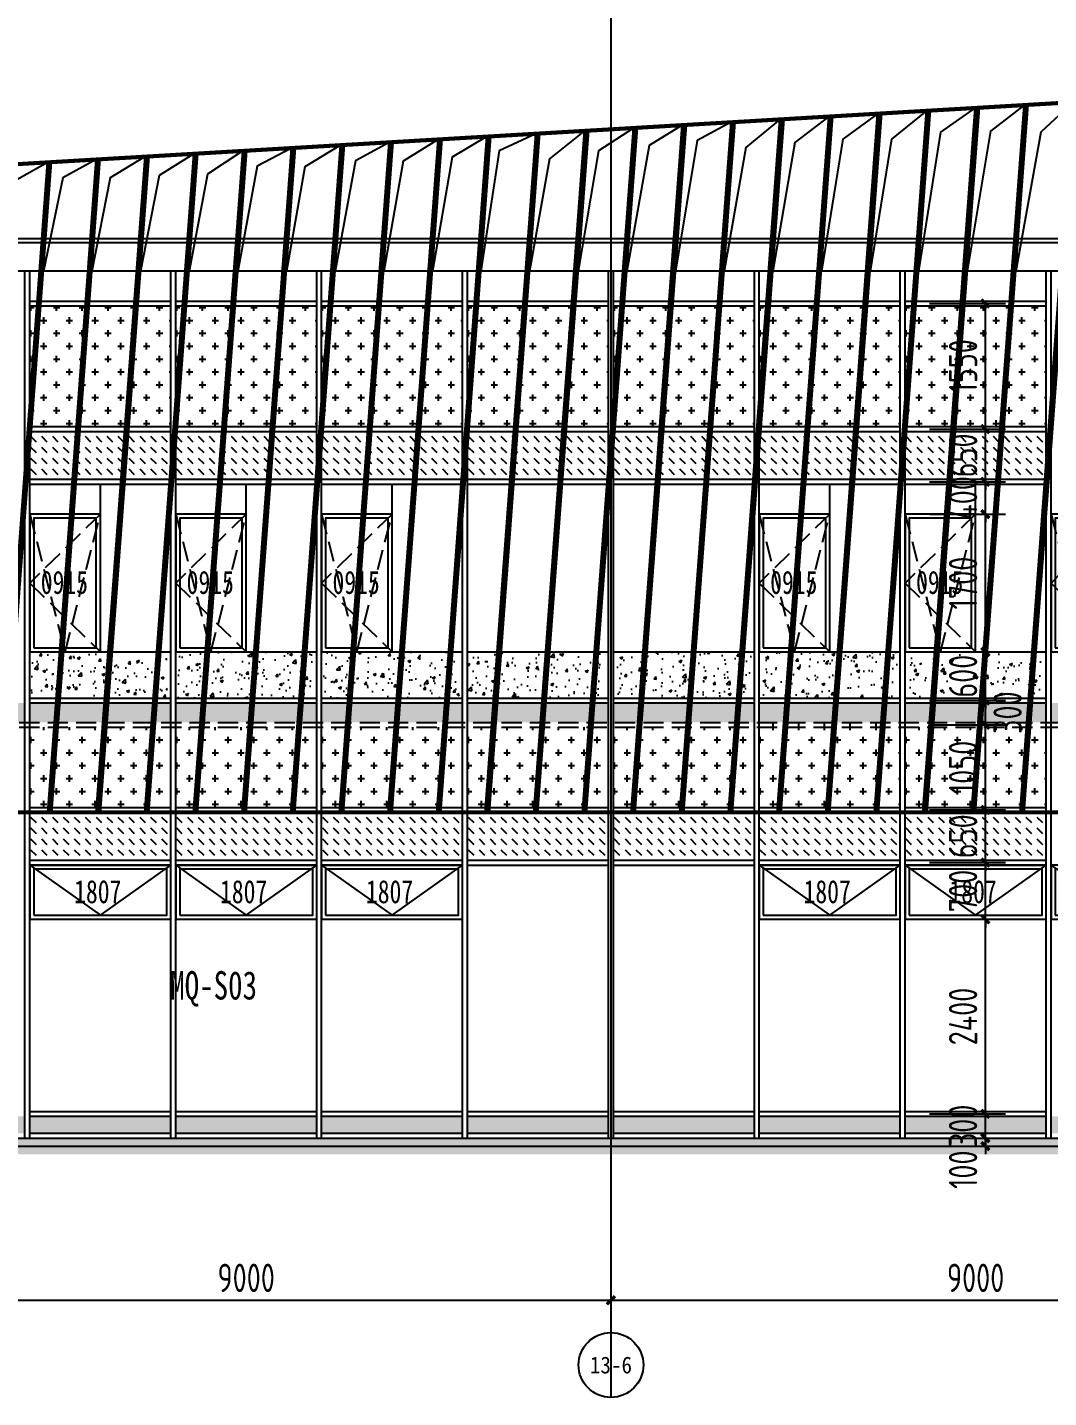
# Model space of a CAD drawing. Extents: x -280168 to 205214, y -148835 to -64913.
# Drawn here: x 33568 to 46168, y -114985 to -98075 of the extents above; entities that cross this region are included whole.
import ezdxf
from ezdxf.enums import TextEntityAlignment as Align
from ezdxf.xclip import XClip

# ---------------------------------------------------------------- set-up
doc = ezdxf.new("R2010")
doc.units = 0
doc.header["$LTSCALE"] = 1000
doc.header["$MEASUREMENT"] = 0
doc.header["$XCLIPFRAME"] = 0
doc.linetypes.add('DASH', pattern=[0.35, 0.25, -0.1])
for name, color, linetype in [('01-标注_尺寸', 124, 'Continuous'), ('01-标注_符号', 200, 'Continuous'), ('01-标注_轴线坐标', 132, 'Continuous'), ('02-TEXT_轴号', 7, 'Continuous'), ('05-填充_156', 156, 'Continuous'), ('05-填充_18', 18, 'Continuous'), ('05-填充_天正', 14, 'Continuous'), ('A-C_玻璃幕墙', 140, 'Continuous'), ('A-C_窗', 140, 'Continuous'), ('A-E_栏杆', 232, 'Continuous'), ('AXIS_TEXT', 7, 'Continuous'), ('D-铝板', 181, 'Continuous'), ('E-立面轮廓', 241, 'Continuous')]:
    doc.layers.add(name, color=color, linetype=linetype)
doc.layers.add('04-不打印_辅助线', color=165, linetype='Continuous', plot=False)
doc.styles.add('_TCH_AXIS', font='STXIHEI_0.TTF', dxfattribs={"width": 0.75})
doc.styles.add('_TCH_DIM_T3', font='ros1.shx', dxfattribs={"width": 0.85, "bigfont": 'jd.shx'})
doc.styles.add('COMPLEX', font='COMPLEX')
doc.styles.get("Standard").update_dxf_attribs({"font": 'STXIHEI_0.TTF', "width": 0.75})
doc.dimstyles.new('_TCH_ARCH&&100', dxfattribs={"dimtxt": 350, "dimasz": 100, "dimexe": 250, "dimexo": 300, "dimgap": 100, "dimtad": 1, "dimdec": 0, "dimzin": 0, "dimdsep": 46, "dimtxsty": '_TCH_DIM_T3', "dimblk": 'ARCHTICK', "dimcen": 0.09, "dimclrt": 7, "dimazin": 2, "dimtfac": 1, "dimtdec": 0, "dimtix": 1, "dimtmove": 2, "dimatfit": 3, "dimfxl": 0, "dimtolj": 1, "dimtzin": 0, "dimarcsym": 0})

# ---------------------------------------------------------------- blocks, each defined once
blk = doc.blocks.new('*U244')
at = {"layer": 'A-C_玻璃幕墙'}
for p, q in [((-30, -2025), (-30, 8675)), ((30, -2025), (30, 8675))]:
    blk.add_line(p, q, dxfattribs=at)
blk = doc.blocks.new('*U245')
at = {"layer": 'A-C_玻璃幕墙', "color": 0, "linetype": 'ByBlock', "lineweight": -2, "transparency": 16777216}
for p in [(-25200, 0), (-23400, 0), (-21600, 0), (-19800, 0), (-18000, 0), (-16200, 0), (-14400, 0), (-12600, 0)]:
    blk.add_blockref('*U244', p, dxfattribs=at)
blk = doc.blocks.new('*U250')
at = {"layer": 'A-C_玻璃幕墙'}
for p, q in [((-870, 30), (870, 30)), ((-870, -30), (870, -30))]:
    blk.add_line(p, q, dxfattribs=at)
blk = doc.blocks.new('*U251')
at = {"layer": 'A-C_玻璃幕墙', "color": 0, "linetype": 'ByBlock', "lineweight": -2, "transparency": 16777216}
for p in [(-23400, 0), (-21600, 0), (-19800, 0), (-18000, 0), (-16200, 0), (-14400, 0), (-12600, 0)]:
    blk.add_blockref('*U250', p, dxfattribs=at)
blk = doc.blocks.new('*U252')
at = {"layer": 'A-C_玻璃幕墙'}
for p, q in [((-870, 30), (870, 30)), ((-870, -30), (870, -30))]:
    blk.add_line(p, q, dxfattribs=at)
blk = doc.blocks.new('*U253')
at = {"layer": 'A-C_玻璃幕墙', "color": 0, "linetype": 'ByBlock', "lineweight": -2, "transparency": 16777216}
for p in [(-23400, 0), (-21600, 0), (-19800, 0), (-18000, 0), (-16200, 0), (-14400, 0), (-12600, 0)]:
    blk.add_blockref('*U252', p, dxfattribs=at)
blk = doc.blocks.new('*U254')
at = {"layer": 'A-C_玻璃幕墙'}
for p, q in [((-870, 30), (870, 30)), ((-870, -30), (870, -30))]:
    blk.add_line(p, q, dxfattribs=at)
blk = doc.blocks.new('*U255')
at = {"layer": 'A-C_玻璃幕墙', "color": 0, "linetype": 'ByBlock', "lineweight": -2, "transparency": 16777216}
for p in [(-23400, 0), (-21600, 0), (-19800, 0), (-18000, 0), (-16200, 0), (-14400, 0), (-12600, 0)]:
    blk.add_blockref('*U254', p, dxfattribs=at)
blk = doc.blocks.new('*U234')
at = {"layer": 'A-C_玻璃幕墙'}
for p, q in [((-870, 30), (870, 30)), ((-870, -30), (870, -30))]:
    blk.add_line(p, q, dxfattribs=at)
blk = doc.blocks.new('*U235')
at = {"layer": 'A-C_玻璃幕墙', "color": 0, "linetype": 'ByBlock', "lineweight": -2, "transparency": 16777216}
for p in [(-23400, 0), (-21600, 0), (-19800, 0), (-18000, 0), (-16200, 0), (-14400, 0), (-12600, 0)]:
    blk.add_blockref('*U234', p, dxfattribs=at)
blk = doc.blocks.new('*U236')
at = {"layer": 'A-C_玻璃幕墙'}
for p, q in [((-870, 30), (870, 30)), ((-870, -30), (870, -30))]:
    blk.add_line(p, q, dxfattribs=at)
blk = doc.blocks.new('*U237')
at = {"layer": 'A-C_玻璃幕墙', "color": 0, "linetype": 'ByBlock', "lineweight": -2, "transparency": 16777216}
for p in [(-23400, 0), (-21600, 0), (-19800, 0), (-18000, 0), (-16200, 0), (-14400, 0), (-12600, 0)]:
    blk.add_blockref('*U236', p, dxfattribs=at)
blk = doc.blocks.new('*U238')
at = {"layer": 'A-C_玻璃幕墙'}
for p, q in [((-870, 30), (870, 30)), ((-870, -30), (870, -30))]:
    blk.add_line(p, q, dxfattribs=at)
blk = doc.blocks.new('*U239')
at = {"layer": 'A-C_玻璃幕墙', "color": 0, "linetype": 'ByBlock', "lineweight": -2, "transparency": 16777216}
for p in [(-23400, 0), (-21600, 0), (-19800, 0), (-18000, 0), (-16200, 0), (-14400, 0), (-12600, 0)]:
    blk.add_blockref('*U238', p, dxfattribs=at)
blk = doc.blocks.new('*U240')
at = {"layer": 'A-C_玻璃幕墙'}
blk.add_line((-870, 0), (870, 0), dxfattribs=at)
blk = doc.blocks.new('*U241')
at = {"layer": 'A-C_玻璃幕墙', "color": 0, "linetype": 'ByBlock', "lineweight": -2, "transparency": 16777216}
for p in [(-23400, 0), (-21600, 0), (-19800, 0), (-18000, 0), (-16200, 0), (-14400, 0), (-12600, 0)]:
    blk.add_blockref('*U240', p, dxfattribs=at)
blk = doc.blocks.new('*U232')
at = {"layer": '05-填充_天正'}
h = blk.add_hatch(dxfattribs=at)
h.set_pattern_fill('AR-CONC', color=256, scale=200)
h.set_pattern_definition([(50, (-156128.72, 161537.9), (364.36934, -31.87817), [38.1, -419.1]), (355, (-156128.72, 161537.9), (-70.48565, 382.1133), [30.48, -335.28]), (100.451, (-156098.36, 161535.23), (293.885, 350.2334), [32.38, -356.18]), (46.1842, (-156128.7, 161639.5), (542.1581, -84.0847), [57.15, -628.65]), (96.6356, (-156083.54, 161632.5), (474.8085, 494.8511), [48.57, -534.27]), (351.184, (-156128.7, 161639.5), (474.8092, 494.8502), [45.72, -502.92]), (21, (-156077.92, 161614.1), (303.22976, -204.53104), [38.1, -419.1]), (326, (-156077.92, 161614.1), (123.60406, 368.37593), [30.48, -335.28]), (71.4514, (-156052.65, 161597.04), (426.833, 163.8457), [32.38, -356.18]), (37.5, (-156128.72, 161537.89), (6.17721, 169.11008), [0, -331.216, 0, -340.36, 0, -336.55]), (7.5, (-156128.72, 161537.89), (133.63933, 200.36115), [0, -194.056, 0, -323.596, 0, -128.27]), (327.5, (-156242, 161537.89), (271.18119, -11.45749), [0, -127, 0, -396.24, 0, -525.78]), (317.5, (-156292.8, 161537.89), (296.25836, 50.85298), [0, -165.1, 0, -263.144, 0, -373.38])])
h.paths.add_polyline_path([(-420, 285), (1278, 285), (1278, -285), (-420, -285)])
blk = doc.blocks.new('*U233')
at = {"color": 0, "linetype": 'ByBlock', "lineweight": -2, "transparency": 16777216}
for p in [(-23400, 0), (-21600, 0), (-19800, 0), (-18000, 0), (-16200, 0), (-14400, 0), (-12600, 0)]:
    blk.add_blockref('*U232', p, dxfattribs=at)
blk = doc.blocks.new('A$C145657A9')
for points in [[(15, -2075), (885, -2075), (885, -375), (15, -375)], [(65, -2025), (835, -2025), (835, -425), (65, -425)]]:
    blk.add_lwpolyline(points, close=True)
at = {"linetype": 'DASH'}
for points in [[(15, -375), (450, -2075), (885, -375)], [(885, -375), (15, -1225), (885, -2075)]]:
    blk.add_lwpolyline(points, dxfattribs=at)
at = {"layer": '04-不打印_辅助线', "width": 0.75}
blk.add_text('0915', height=285.4, dxfattribs=at).set_placement((150, -1359))
blk = doc.blocks.new('*U258')
at = {"layer": 'A-C_窗'}
blk.add_line((435, -1035), (435, 1035), dxfattribs=at)
blk.add_blockref('A$C145657A9', (-450, 1040), dxfattribs=at)
blk = doc.blocks.new('*U259')
at = {"color": 0, "linetype": 'ByBlock', "lineweight": -2, "transparency": 16777216}
for p in [(0, 0), (1800, 0), (3600, 0)]:
    blk.add_blockref('*U258', p, dxfattribs=at)
blk = doc.blocks.new('*U260')
at = {"layer": 'A-C_窗'}
blk.add_line((435, -1035), (435, 1035), dxfattribs=at)
blk.add_blockref('A$C145657A9', (-450, 1040), dxfattribs=at)
blk = doc.blocks.new('*U261')
at = {"color": 0, "linetype": 'ByBlock', "lineweight": -2, "transparency": 16777216}
for p in [(0, 0), (1800, 0), (3600, 0)]:
    blk.add_blockref('*U260', p, dxfattribs=at)
blk = doc.blocks.new('A$C649D47EF')
for points in [[(-1735, 0), (5, 0), (5, 670), (-1735, 670)], [(-1685, 50), (-45, 50), (-45, 620), (-1685, 620)]]:
    blk.add_lwpolyline(points, close=True)
for points in [[(-1735, 670), (-865, 50)], [(-865, 50), (5, 670)]]:
    blk.add_lwpolyline(points)
at = {"layer": '04-不打印_辅助线', "width": 0.75}
blk.add_text('1807', height=285.4, dxfattribs=at).set_placement((-1188, 199))
blk = doc.blocks.new('*U262')
at = {"layer": 'A-C_窗'}
blk.add_blockref('A$C649D47EF', (865, -335), dxfattribs=at)
blk = doc.blocks.new('*U263')
at = {"color": 0, "linetype": 'ByBlock', "lineweight": -2, "transparency": 16777216}
for p in [(0, 0), (1800, 0), (3600, 0)]:
    blk.add_blockref('*U262', p, dxfattribs=at)
blk = doc.blocks.new('*U266')
at = {"layer": 'A-C_窗'}
blk.add_blockref('A$C649D47EF', (865, -335), dxfattribs=at)
blk = doc.blocks.new('*U267')
at = {"color": 0, "linetype": 'ByBlock', "lineweight": -2, "transparency": 16777216}
for p in [(0, 0), (1800, 0), (3600, 0)]:
    blk.add_blockref('*U266', p, dxfattribs=at)
blk = doc.blocks.new('*U311')
at = {"layer": 'A-C_玻璃幕墙'}
for p, q in [((-870, 30), (870, 30)), ((-870, -30), (870, -30))]:
    blk.add_line(p, q, dxfattribs=at)
blk = doc.blocks.new('*U312')
at = {"layer": 'A-C_玻璃幕墙', "color": 0, "linetype": 'ByBlock', "lineweight": -2, "transparency": 16777216}
for p in [(-18000, 0), (-16200, 0), (-14400, 0), (-12600, 0), (-10800, 0), (-9000, 0), (-7200, 0)]:
    blk.add_blockref('*U311', p, dxfattribs=at)
blk = doc.blocks.new('*U313')
at = {"layer": 'A-C_玻璃幕墙'}
for p, q in [((-870, 30), (870, 30)), ((-870, -30), (870, -30))]:
    blk.add_line(p, q, dxfattribs=at)
blk = doc.blocks.new('*U314')
at = {"layer": 'A-C_玻璃幕墙', "color": 0, "linetype": 'ByBlock', "lineweight": -2, "transparency": 16777216}
for p in [(-18000, 0), (-16200, 0), (-14400, 0), (-12600, 0), (-10800, 0), (-9000, 0), (-7200, 0)]:
    blk.add_blockref('*U313', p, dxfattribs=at)
blk = doc.blocks.new('*U309')
at = {"layer": '05-填充_18', "const_width": 210}
blk.add_lwpolyline([(-870, 0), (870, 0)], dxfattribs=at)
blk = doc.blocks.new('*U310')
at = {"color": 0, "linetype": 'ByBlock', "lineweight": -2, "transparency": 16777216}
for p in [(-19800, 0), (-18000, 0), (-16200, 0), (-14400, 0), (-12600, 0), (-10800, 0), (-9000, 0), (-7200, 0), (-5400, 0)]:
    blk.add_blockref('*U309', p, dxfattribs=at)
blk = doc.blocks.new('*U315')
at = {"layer": '05-填充_18', "const_width": 50}
blk.add_lwpolyline([(-356, -4792), (356, 4790)], dxfattribs=at)
at = {"layer": 'D-铝板'}
for p, q in [((-381, -4792), (331, 4792)), ((-331, -4792), (381, 4788))]:
    blk.add_line(p, q, dxfattribs=at)
blk = doc.blocks.new('*U316')
at = {"color": 0, "linetype": 'ByBlock', "lineweight": -2, "transparency": 16777216}
for p in [(-26400, 0), (-25800, 0), (-25200, 0), (-24600, 0), (-24000, 0), (-23400, 0), (-22800, 0), (-22200, 0), (-21600, 0), (-21000, 0), (-20400, 0), (-19800, 0), (-19200, 0), (-18600, 0), (-18000, 0), (-17400, 0), (-16800, 0), (-16200, 0), (-15600, 0), (-15000, 0), (-14400, 0), (-13800, 0)]:
    blk.add_blockref('*U315', p, dxfattribs=at)
blk = doc.blocks.new('_AXISO')
blk.add_circle((0, 0), 0.5)
at = {"layer": 'AXIS_TEXT', "style": 'COMPLEX', "width": 1.041667}
blk.add_attdef('A', text='', height=0.56, dxfattribs=at).set_placement((-0.25, -0.28), (0.25, -0.28), align=Align.FIT)
blk = doc.blocks.new('_ArchTick')
at = {"color": 0, "linetype": 'ByBlock', "const_width": 0.4}
blk.add_lwpolyline([(-0.5, -0.5), (0.5, 0.5)], dxfattribs=at)
blk = doc.blocks.new('*D823')
at = {"layer": '01-标注_轴线坐标', "color": 0, "lineweight": -2, "transparency": 16777216}
for p, q in [((31768, -112382), (31768, -114032)), ((40768, -112382), (40768, -114032)), ((31768, -113782), (40768, -113782))]:
    blk.add_line(p, q, dxfattribs=at)
at = {"layer": 'Defpoints', "color": 0, "transparency": 16777216}
for p in [(31768, -112082), (40768, -112082), (40768, -113782)]:
    blk.add_point(p, dxfattribs=at)
at = {"layer": '01-标注_轴线坐标', "color": 0, "lineweight": -2, "transparency": 16777216, "xscale": 100, "yscale": 100, "zscale": 100, "rotation": 180}
blk.add_blockref('_ArchTick', (31768, -113782), dxfattribs=at)
at = {"layer": '01-标注_轴线坐标', "color": 0, "lineweight": -2, "transparency": 16777216, "xscale": 100, "yscale": 100, "zscale": 100}
blk.add_blockref('_ArchTick', (40768, -113782), dxfattribs=at)
at = {"layer": '01-标注_轴线坐标', "color": 7, "transparency": 16777216, "insert": (36268, -113507), "char_height": 350, "attachment_point": 5, "style": '_TCH_DIM_T3'}
blk.add_mtext('\\A1;9000', dxfattribs=at)
blk = doc.blocks.new('*D824')
at = {"layer": '01-标注_轴线坐标', "color": 0, "lineweight": -2, "transparency": 16777216}
for p, q in [((40768, -112382), (40768, -114032)), ((49768, -112382), (49768, -114032)), ((40768, -113782), (49768, -113782))]:
    blk.add_line(p, q, dxfattribs=at)
at = {"layer": 'Defpoints', "color": 0, "transparency": 16777216}
for p in [(40768, -112082), (49768, -112082), (49768, -113782)]:
    blk.add_point(p, dxfattribs=at)
at = {"layer": '01-标注_轴线坐标', "color": 0, "lineweight": -2, "transparency": 16777216, "xscale": 100, "yscale": 100, "zscale": 100, "rotation": 180}
blk.add_blockref('_ArchTick', (40768, -113782), dxfattribs=at)
at = {"layer": '01-标注_轴线坐标', "color": 0, "lineweight": -2, "transparency": 16777216, "xscale": 100, "yscale": 100, "zscale": 100}
blk.add_blockref('_ArchTick', (49768, -113782), dxfattribs=at)
at = {"layer": '01-标注_轴线坐标', "color": 7, "transparency": 16777216, "insert": (45268, -113507), "char_height": 350, "attachment_point": 5, "style": '_TCH_DIM_T3'}
blk.add_mtext('\\A1;9000', dxfattribs=at)
blk = doc.blocks.new('*D1388')
at = {"layer": '01-标注_尺寸', "color": 0, "lineweight": -2, "transparency": 16777216}
for p, q in [((45388, -111782), (45388, -111682)), ((44697, -111782), (45638, -111782)), ((44697, -111882), (45638, -111882)), ((45388, -111882), (45388, -111782)), ((45388, -111882), (45388, -111982))]:
    blk.add_line(p, q, dxfattribs=at)
at = {"layer": 'Defpoints', "color": 0, "transparency": 16777216}
for p in [(44397, -111782), (44397, -111882), (45388, -111782)]:
    blk.add_point(p, dxfattribs=at)
at = {"layer": '01-标注_尺寸', "color": 0, "lineweight": -2, "transparency": 16777216, "xscale": 100, "yscale": 100, "zscale": 100}
for p, rotation in [((45388, -111782), 270), ((45388, -111882), 90)]:
    blk.add_blockref('_ArchTick', p, dxfattribs=dict(at, rotation=rotation))
at = {"layer": '01-标注_尺寸', "color": 7, "transparency": 16777216, "insert": (45113, -112172), "char_height": 350, "attachment_point": 5, "rotation": 90, "style": '_TCH_DIM_T3'}
blk.add_mtext('\\A1;100', dxfattribs=at)
blk = doc.blocks.new('*D1389')
at = {"layer": '01-标注_尺寸', "color": 0, "lineweight": -2, "transparency": 16777216}
for p, q in [((45388, -111482), (45388, -111382)), ((44697, -111482), (45638, -111482)), ((45388, -111782), (45388, -111482)), ((44697, -111782), (45638, -111782)), ((45388, -111782), (45388, -111882))]:
    blk.add_line(p, q, dxfattribs=at)
at = {"layer": 'Defpoints', "color": 0, "transparency": 16777216}
for p in [(44397, -111482), (45388, -111482), (44397, -111782)]:
    blk.add_point(p, dxfattribs=at)
at = {"layer": '01-标注_尺寸', "color": 0, "lineweight": -2, "transparency": 16777216, "xscale": 100, "yscale": 100, "zscale": 100}
for p, rotation in [((45388, -111482), 270), ((45388, -111782), 90)]:
    blk.add_blockref('_ArchTick', p, dxfattribs=dict(at, rotation=rotation))
at = {"layer": '01-标注_尺寸', "color": 7, "transparency": 16777216, "insert": (45113, -111632), "char_height": 350, "attachment_point": 5, "rotation": 90, "style": '_TCH_DIM_T3'}
blk.add_mtext('\\A1;300', dxfattribs=at)
blk = doc.blocks.new('*D1390')
at = {"layer": '01-标注_尺寸', "color": 0, "lineweight": -2, "transparency": 16777216}
for p, q in [((44697, -109082), (45638, -109082)), ((45388, -111482), (45388, -109082)), ((44697, -111482), (45638, -111482))]:
    blk.add_line(p, q, dxfattribs=at)
at = {"layer": 'Defpoints', "color": 0, "transparency": 16777216}
for p in [(44397, -109082), (45388, -109082), (44397, -111482)]:
    blk.add_point(p, dxfattribs=at)
at = {"layer": '01-标注_尺寸', "color": 0, "lineweight": -2, "transparency": 16777216, "xscale": 100, "yscale": 100, "zscale": 100}
for p, rotation in [((45388, -109082), 90), ((45388, -111482), 270)]:
    blk.add_blockref('_ArchTick', p, dxfattribs=dict(at, rotation=rotation))
at = {"layer": '01-标注_尺寸', "color": 7, "transparency": 16777216, "insert": (45113, -110282), "char_height": 350, "attachment_point": 5, "rotation": 90, "style": '_TCH_DIM_T3'}
blk.add_mtext('\\A1;2400', dxfattribs=at)
blk = doc.blocks.new('*D1391')
at = {"layer": '01-标注_尺寸', "color": 0, "lineweight": -2, "transparency": 16777216}
for p, q in [((44697, -108382), (45638, -108382)), ((45388, -108382), (45388, -108282)), ((45388, -109082), (45388, -108382)), ((44697, -109082), (45638, -109082)), ((45388, -109082), (45388, -109182))]:
    blk.add_line(p, q, dxfattribs=at)
at = {"layer": 'Defpoints', "color": 0, "transparency": 16777216}
for p in [(44397, -108382), (45388, -108382), (44397, -109082)]:
    blk.add_point(p, dxfattribs=at)
at = {"layer": '01-标注_尺寸', "color": 0, "lineweight": -2, "transparency": 16777216, "xscale": 100, "yscale": 100, "zscale": 100}
for p, rotation in [((45388, -108382), 270), ((45388, -109082), 90)]:
    blk.add_blockref('_ArchTick', p, dxfattribs=dict(at, rotation=rotation))
at = {"layer": '01-标注_尺寸', "color": 7, "transparency": 16777216, "insert": (45113, -108732), "char_height": 350, "attachment_point": 5, "rotation": 90, "style": '_TCH_DIM_T3'}
blk.add_mtext('\\A1;700', dxfattribs=at)
blk = doc.blocks.new('*D1392')
at = {"layer": '01-标注_尺寸', "color": 0, "lineweight": -2, "transparency": 16777216}
for p, q in [((45388, -107732), (45388, -107632)), ((44697, -107732), (45638, -107732)), ((45388, -108382), (45388, -107732)), ((44697, -108382), (45638, -108382)), ((45388, -108382), (45388, -108482))]:
    blk.add_line(p, q, dxfattribs=at)
at = {"layer": 'Defpoints', "color": 0, "transparency": 16777216}
for p in [(44397, -107732), (45388, -107732), (44397, -108382)]:
    blk.add_point(p, dxfattribs=at)
at = {"layer": '01-标注_尺寸', "color": 0, "lineweight": -2, "transparency": 16777216, "xscale": 100, "yscale": 100, "zscale": 100}
for p, rotation in [((45388, -107732), 270), ((45388, -108382), 90)]:
    blk.add_blockref('_ArchTick', p, dxfattribs=dict(at, rotation=rotation))
at = {"layer": '01-标注_尺寸', "color": 7, "transparency": 16777216, "insert": (45113, -108057), "char_height": 350, "attachment_point": 5, "rotation": 90, "style": '_TCH_DIM_T3'}
blk.add_mtext('\\A1;650', dxfattribs=at)
blk = doc.blocks.new('*D1393')
at = {"layer": '01-标注_尺寸', "color": 0, "lineweight": -2, "transparency": 16777216}
for p, q in [((44697, -106682), (45638, -106682)), ((45388, -107732), (45388, -106682)), ((44697, -107732), (45638, -107732))]:
    blk.add_line(p, q, dxfattribs=at)
at = {"layer": 'Defpoints', "color": 0, "transparency": 16777216}
for p in [(44397, -106682), (45388, -106682), (44397, -107732)]:
    blk.add_point(p, dxfattribs=at)
at = {"layer": '01-标注_尺寸', "color": 0, "lineweight": -2, "transparency": 16777216, "xscale": 100, "yscale": 100, "zscale": 100}
for p, rotation in [((45388, -106682), 90), ((45388, -107732), 270)]:
    blk.add_blockref('_ArchTick', p, dxfattribs=dict(at, rotation=rotation))
at = {"layer": '01-标注_尺寸', "color": 7, "transparency": 16777216, "insert": (45113, -107207), "char_height": 350, "attachment_point": 5, "rotation": 90, "style": '_TCH_DIM_T3'}
blk.add_mtext('\\A1;1050', dxfattribs=at)
blk = doc.blocks.new('*D1394')
at = {"layer": '01-标注_尺寸', "color": 0, "lineweight": -2, "transparency": 16777216}
for p, q in [((44697, -106382), (45638, -106382)), ((45388, -106682), (45388, -106382)), ((44697, -106682), (45638, -106682))]:
    blk.add_line(p, q, dxfattribs=at)
at = {"layer": 'Defpoints', "color": 0, "transparency": 16777216}
for p in [(44397, -106382), (45388, -106382), (44397, -106682)]:
    blk.add_point(p, dxfattribs=at)
at = {"layer": '01-标注_尺寸', "color": 0, "lineweight": -2, "transparency": 16777216, "xscale": 100, "yscale": 100, "zscale": 100}
for p, rotation in [((45388, -106382), 90), ((45388, -106682), 270)]:
    blk.add_blockref('_ArchTick', p, dxfattribs=dict(at, rotation=rotation))
at = {"layer": '01-标注_尺寸', "color": 7, "transparency": 16777216, "insert": (45663, -106532), "char_height": 350, "attachment_point": 5, "rotation": 90, "style": '_TCH_DIM_T3'}
blk.add_mtext('\\A1;300', dxfattribs=at)
blk = doc.blocks.new('*D1395')
at = {"layer": '01-标注_尺寸', "color": 0, "lineweight": -2, "transparency": 16777216}
for p, q in [((45388, -105782), (45388, -105682)), ((44697, -105782), (45638, -105782)), ((45388, -106382), (45388, -105782)), ((44697, -106382), (45638, -106382)), ((45388, -106382), (45388, -106482))]:
    blk.add_line(p, q, dxfattribs=at)
at = {"layer": 'Defpoints', "color": 0, "transparency": 16777216}
for p in [(44397, -105782), (45388, -105782), (44397, -106382)]:
    blk.add_point(p, dxfattribs=at)
at = {"layer": '01-标注_尺寸', "color": 0, "lineweight": -2, "transparency": 16777216, "xscale": 100, "yscale": 100, "zscale": 100}
for p, rotation in [((45388, -105782), 270), ((45388, -106382), 90)]:
    blk.add_blockref('_ArchTick', p, dxfattribs=dict(at, rotation=rotation))
at = {"layer": '01-标注_尺寸', "color": 7, "transparency": 16777216, "insert": (45113, -106082), "char_height": 350, "attachment_point": 5, "rotation": 90, "style": '_TCH_DIM_T3'}
blk.add_mtext('\\A1;600', dxfattribs=at)
blk = doc.blocks.new('*D1396')
at = {"layer": '01-标注_尺寸', "color": 0, "lineweight": -2, "transparency": 16777216}
for p, q in [((44697, -104082), (45638, -104082)), ((45388, -105782), (45388, -104082)), ((44697, -105782), (45638, -105782))]:
    blk.add_line(p, q, dxfattribs=at)
at = {"layer": 'Defpoints', "color": 0, "transparency": 16777216}
for p in [(44397, -104082), (45388, -104082), (44397, -105782)]:
    blk.add_point(p, dxfattribs=at)
at = {"layer": '01-标注_尺寸', "color": 0, "lineweight": -2, "transparency": 16777216, "xscale": 100, "yscale": 100, "zscale": 100}
for p, rotation in [((45388, -104082), 90), ((45388, -105782), 270)]:
    blk.add_blockref('_ArchTick', p, dxfattribs=dict(at, rotation=rotation))
at = {"layer": '01-标注_尺寸', "color": 7, "transparency": 16777216, "insert": (45113, -104932), "char_height": 350, "attachment_point": 5, "rotation": 90, "style": '_TCH_DIM_T3'}
blk.add_mtext('\\A1;1700', dxfattribs=at)
blk = doc.blocks.new('*D1397')
at = {"layer": '01-标注_尺寸', "color": 0, "lineweight": -2, "transparency": 16777216}
for p, q in [((45388, -103682), (45388, -103582)), ((44697, -103682), (45638, -103682)), ((45388, -104082), (45388, -103682)), ((44697, -104082), (45638, -104082)), ((45388, -104082), (45388, -104182))]:
    blk.add_line(p, q, dxfattribs=at)
at = {"layer": 'Defpoints', "color": 0, "transparency": 16777216}
for p in [(44397, -103682), (45388, -103682), (44397, -104082)]:
    blk.add_point(p, dxfattribs=at)
at = {"layer": '01-标注_尺寸', "color": 0, "lineweight": -2, "transparency": 16777216, "xscale": 100, "yscale": 100, "zscale": 100}
for p, rotation in [((45388, -103682), 270), ((45388, -104082), 90)]:
    blk.add_blockref('_ArchTick', p, dxfattribs=dict(at, rotation=rotation))
at = {"layer": '01-标注_尺寸', "color": 7, "transparency": 16777216, "insert": (45113, -103882), "char_height": 350, "attachment_point": 5, "rotation": 90, "style": '_TCH_DIM_T3'}
blk.add_mtext('\\A1;400', dxfattribs=at)
blk = doc.blocks.new('*D1398')
at = {"layer": '01-标注_尺寸', "color": 0, "lineweight": -2, "transparency": 16777216}
for p, q in [((45388, -103032), (45388, -102932)), ((44697, -103032), (45638, -103032)), ((45388, -103682), (45388, -103032)), ((44697, -103682), (45638, -103682)), ((45388, -103682), (45388, -103782))]:
    blk.add_line(p, q, dxfattribs=at)
at = {"layer": 'Defpoints', "color": 0, "transparency": 16777216}
for p in [(44397, -103032), (45388, -103032), (44397, -103682)]:
    blk.add_point(p, dxfattribs=at)
at = {"layer": '01-标注_尺寸', "color": 0, "lineweight": -2, "transparency": 16777216, "xscale": 100, "yscale": 100, "zscale": 100}
for p, rotation in [((45388, -103032), 270), ((45388, -103682), 90)]:
    blk.add_blockref('_ArchTick', p, dxfattribs=dict(at, rotation=rotation))
at = {"layer": '01-标注_尺寸', "color": 7, "transparency": 16777216, "insert": (45113, -103357), "char_height": 350, "attachment_point": 5, "rotation": 90, "style": '_TCH_DIM_T3'}
blk.add_mtext('\\A1;650', dxfattribs=at)
blk = doc.blocks.new('*D1399')
at = {"layer": '01-标注_尺寸', "color": 0, "lineweight": -2, "transparency": 16777216}
for p, q in [((44697, -101482), (45638, -101482)), ((45388, -103032), (45388, -101482)), ((44697, -103032), (45638, -103032))]:
    blk.add_line(p, q, dxfattribs=at)
at = {"layer": 'Defpoints', "color": 0, "transparency": 16777216}
for p in [(44397, -101482), (45388, -101482), (44397, -103032)]:
    blk.add_point(p, dxfattribs=at)
at = {"layer": '01-标注_尺寸', "color": 0, "lineweight": -2, "transparency": 16777216, "xscale": 100, "yscale": 100, "zscale": 100}
for p, rotation in [((45388, -101482), 90), ((45388, -103032), 270)]:
    blk.add_blockref('_ArchTick', p, dxfattribs=dict(at, rotation=rotation))
at = {"layer": '01-标注_尺寸', "color": 7, "transparency": 16777216, "insert": (45113, -102257), "char_height": 350, "attachment_point": 5, "rotation": 90, "style": '_TCH_DIM_T3'}
blk.add_mtext('\\A1;1550', dxfattribs=at)

msp = doc.modelspace()

# ---------------------------------------------------------------- hatches: boundary and pattern name
at = {"layer": '05-填充_156'}
h = msp.add_hatch(dxfattribs=at)
h.set_pattern_fill('CROSS', color=136, scale=100)
h.set_pattern_definition([(0, (-121210.28, 55470.77), (158.75, 158.75), [79.375, -238.125]), (90, (-121170.59, 55431.08), (-158.75, 158.75), [79.375, -238.125])])
h.paths.add_polyline_path([(33598.4, -101512.1), (35338.4, -101512.1), (35338.4, -103002.1), (33598.4, -103002.1)])
h = msp.add_hatch(dxfattribs=at)
h.set_pattern_fill('CROSS', color=136, scale=100)
h.set_pattern_definition([(0, (-119410.28, 55470.77), (158.75, 158.75), [79.375, -238.125]), (90, (-119370.59, 55431.08), (-158.75, 158.75), [79.375, -238.125])])
h.paths.add_polyline_path([(35398.4, -101512.1), (37138.4, -101512.1), (37138.4, -103002.1), (35398.4, -103002.1)])
h = msp.add_hatch(dxfattribs=at)
h.set_pattern_fill('CROSS', color=136, scale=100)
h.set_pattern_definition([(0, (-117610.28, 55470.77), (158.75, 158.75), [79.375, -238.125]), (90, (-117570.59, 55431.08), (-158.75, 158.75), [79.375, -238.125])])
h.paths.add_polyline_path([(37198.4, -101512.1), (38938.4, -101512.1), (38938.4, -103002.1), (37198.4, -103002.1)])
h = msp.add_hatch(dxfattribs=at)
h.set_pattern_fill('CROSS', color=136, scale=100)
h.set_pattern_definition([(0, (-115810.28, 55470.77), (158.75, 158.75), [79.375, -238.125]), (90, (-115770.59, 55431.08), (-158.75, 158.75), [79.375, -238.125])])
h.paths.add_polyline_path([(38998.4, -101512.1), (40738.4, -101512.1), (40738.4, -103002.1), (38998.4, -103002.1)])
h = msp.add_hatch(dxfattribs=at)
h.set_pattern_fill('CROSS', color=136, scale=100)
h.set_pattern_definition([(0, (-114010.28, 55470.77), (158.75, 158.75), [79.375, -238.125]), (90, (-113970.59, 55431.08), (-158.75, 158.75), [79.375, -238.125])])
h.paths.add_polyline_path([(40798.4, -101512.1), (42538.4, -101512.1), (42538.4, -103002.1), (40798.4, -103002.1)])
h = msp.add_hatch(dxfattribs=at)
h.set_pattern_fill('CROSS', color=136, scale=100)
h.set_pattern_definition([(0, (-112210.28, 55470.77), (158.75, 158.75), [79.375, -238.125]), (90, (-112170.59, 55431.08), (-158.75, 158.75), [79.375, -238.125])])
h.paths.add_polyline_path([(42598.4, -101512.1), (44338.4, -101512.1), (44338.4, -103002.1), (42598.4, -103002.1)])
h = msp.add_hatch(dxfattribs=at)
h.set_pattern_fill('CROSS', color=136, scale=100)
h.set_pattern_definition([(0, (-110410.28, 55470.77), (158.75, 158.75), [79.375, -238.125]), (90, (-110370.59, 55431.08), (-158.75, 158.75), [79.375, -238.125])])
h.paths.add_polyline_path([(44398.4, -101512.1), (46138.4, -101512.1), (46138.4, -103002.1), (44398.4, -103002.1)])
h = msp.add_hatch(dxfattribs=at)
h.set_pattern_fill('DASH', color=256, scale=100, angle=315)
h.set_pattern_definition([(315, (-122110.28, 60140.77), (134.70384, -3e-14), [95.25, -95.25])])
h.paths.add_polyline_path([(33598.4, -103062.1), (35338.4, -103062.1), (35338.4, -103652.1), (33598.4, -103652.1)])
h = msp.add_hatch(dxfattribs=at)
h.set_pattern_fill('DASH', color=256, scale=100, angle=315)
h.set_pattern_definition([(315, (-120310.28, 60140.77), (134.70384, -3e-14), [95.25, -95.25])])
h.paths.add_polyline_path([(35398.4, -103062.1), (37138.4, -103062.1), (37138.4, -103652.1), (35398.4, -103652.1)])
h = msp.add_hatch(dxfattribs=at)
h.set_pattern_fill('DASH', color=256, scale=100, angle=315)
h.set_pattern_definition([(315, (-118510.28, 60140.77), (134.70384, -3e-14), [95.25, -95.25])])
h.paths.add_polyline_path([(37198.4, -103062.1), (38938.4, -103062.1), (38938.4, -103652.1), (37198.4, -103652.1)])
h = msp.add_hatch(dxfattribs=at)
h.set_pattern_fill('DASH', color=256, scale=100, angle=315)
h.set_pattern_definition([(315, (-116710.28, 60140.77), (134.70384, -3e-14), [95.25, -95.25])])
h.paths.add_polyline_path([(38998.4, -103062.1), (40738.4, -103062.1), (40738.4, -103652.1), (38998.4, -103652.1)])
h = msp.add_hatch(dxfattribs=at)
h.set_pattern_fill('DASH', color=256, scale=100, angle=315)
h.set_pattern_definition([(315, (-114910.28, 60140.77), (134.70384, -3e-14), [95.25, -95.25])])
h.paths.add_polyline_path([(40798.4, -103062.1), (42538.4, -103062.1), (42538.4, -103652.1), (40798.4, -103652.1)])
h = msp.add_hatch(dxfattribs=at)
h.set_pattern_fill('DASH', color=256, scale=100, angle=315)
h.set_pattern_definition([(315, (-113110.28, 60140.77), (134.70384, -3e-14), [95.25, -95.25])])
h.paths.add_polyline_path([(42598.4, -103062.1), (44338.4, -103062.1), (44338.4, -103652.1), (42598.4, -103652.1)])
h = msp.add_hatch(dxfattribs=at)
h.set_pattern_fill('DASH', color=256, scale=100, angle=315)
h.set_pattern_definition([(315, (-111310.28, 60140.77), (134.70384, -3e-14), [95.25, -95.25])])
h.paths.add_polyline_path([(44398.4, -103062.1), (46138.4, -103062.1), (46138.4, -103652.1), (44398.4, -103652.1)])
h = msp.add_hatch(dxfattribs=at)
h.set_pattern_fill('DASH', color=256, scale=100, angle=315)
h.set_pattern_definition([(315, (0, 0), (134.70384, -3e-14), [95.25, -95.25])])
h.paths.add_polyline_path([(23668.4, -106412.1), (24538.4, -106412.1), (24538.4, -106652.1), (23668.4, -106652.1)])
h.paths.add_polyline_path([(24598.4, -106412.1), (26338.4, -106412.1), (26338.4, -106652.1), (24598.4, -106652.1)])
h.paths.add_polyline_path([(26398.4, -106412.1), (28138.4, -106412.1), (28138.4, -106652.1), (26398.4, -106652.1)])
h.paths.add_polyline_path([(28198.4, -106412.1), (29938.4, -106412.1), (29938.4, -106652.1), (28198.4, -106652.1)])
h.paths.add_polyline_path([(29998.4, -106652.1), (31738.4, -106652.1), (31738.4, -106412.1), (29998.4, -106412.1)])
h.paths.add_polyline_path([(31798.4, -106652.1), (33538.4, -106652.1), (33538.4, -106412.1), (31798.4, -106412.1)])
h.paths.add_polyline_path([(33598.4, -106652.1), (35338.4, -106652.1), (35338.4, -106412.1), (33598.4, -106412.1)])
h.paths.add_polyline_path([(35398.4, -106652.1), (37138.4, -106652.1), (37138.4, -106412.1), (35398.4, -106412.1)])
h.paths.add_polyline_path([(37198.4, -106652.1), (38938.4, -106652.1), (38938.4, -106412.1), (37198.4, -106412.1)])
h.paths.add_polyline_path([(38998.4, -106652.1), (40738.4, -106652.1), (40738.4, -106412.1), (38998.4, -106412.1)])
h.paths.add_polyline_path([(40798.4, -106412.1), (42538.4, -106412.1), (42538.4, -106652.1), (40798.4, -106652.1)])
h.paths.add_polyline_path([(42598.4, -106652.1), (44338.4, -106652.1), (44338.4, -106412.1), (42598.4, -106412.1)])
h.paths.add_polyline_path([(44398.4, -106652.1), (46138.4, -106652.1), (46138.4, -106412.1), (44398.4, -106412.1)])
h.paths.add_polyline_path([(46198.4, -106652.1), (47938.4, -106652.1), (47938.4, -106412.1), (46198.4, -106412.1)])
h.paths.add_polyline_path([(47998.4, -106652.1), (49738.4, -106652.1), (49738.4, -106412.1), (47998.4, -106412.1)])
h.paths.add_polyline_path([(49798.4, -106652.1), (51538.4, -106652.1), (51538.4, -106412.1), (49798.4, -106412.1)])
h.paths.add_polyline_path([(51598.4, -106652.1), (53338.4, -106652.1), (53338.4, -106412.1), (51598.4, -106412.1)])
h.paths.add_polyline_path([(53398.4, -106412.1), (55138.4, -106412.1), (55138.4, -106652.1), (53398.4, -106652.1)])
h.paths.add_polyline_path([(55198.4, -106652.1), (56938.4, -106652.1), (56938.4, -106412.1), (55198.4, -106412.1)])
h.paths.add_polyline_path([(56998.4, -106652.1), (58738.4, -106652.1), (58738.4, -106412.1), (56998.4, -106412.1)])
h.paths.add_polyline_path([(58798.4, -106652.1), (59668.4, -106652.1), (59668.4, -106412.1), (58798.4, -106412.1)])
h = msp.add_hatch(dxfattribs=at)
h.set_pattern_fill('CROSS', color=136, scale=100)
h.set_pattern_definition([(0, (-112210.28, 50770.77), (158.75, 158.75), [79.375, -238.125]), (90, (-112170.59, 50731.08), (-158.75, 158.75), [79.375, -238.125])])
h.paths.add_polyline_path([(42598.4, -106652.1), (44338.4, -106652.1), (44338.4, -107702.1), (42598.4, -107702.1)])
h = msp.add_hatch(dxfattribs=at)
h.set_pattern_fill('CROSS', color=136, scale=100)
h.set_pattern_definition([(0, (-121210.28, 50770.77), (158.75, 158.75), [79.375, -238.125]), (90, (-121170.59, 50731.08), (-158.75, 158.75), [79.375, -238.125])])
h.paths.add_polyline_path([(33598.4, -106712.1), (35296.4, -106712.1), (35296.4, -107702.1), (33598.4, -107702.1)])
h = msp.add_hatch(dxfattribs=at)
h.set_pattern_fill('CROSS', color=136, scale=100)
h.set_pattern_definition([(0, (-119410.28, 50770.77), (158.75, 158.75), [79.375, -238.125]), (90, (-119370.59, 50731.08), (-158.75, 158.75), [79.375, -238.125])])
h.paths.add_polyline_path([(35398.4, -106712.1), (37096.4, -106712.1), (37096.4, -107702.1), (35398.4, -107702.1)])
h = msp.add_hatch(dxfattribs=at)
h.set_pattern_fill('CROSS', color=136, scale=100)
h.set_pattern_definition([(0, (-117610.28, 50770.77), (158.75, 158.75), [79.375, -238.125]), (90, (-117570.59, 50731.08), (-158.75, 158.75), [79.375, -238.125])])
h.paths.add_polyline_path([(37198.4, -106712.1), (38896.4, -106712.1), (38896.4, -107702.1), (37198.4, -107702.1)])
h = msp.add_hatch(dxfattribs=at)
h.set_pattern_fill('CROSS', color=136, scale=100)
h.set_pattern_definition([(0, (-115810.28, 50770.77), (158.75, 158.75), [79.375, -238.125]), (90, (-115770.59, 50731.08), (-158.75, 158.75), [79.375, -238.125])])
h.paths.add_polyline_path([(38998.4, -106712.1), (40696.4, -106712.1), (40696.4, -107702.1), (38998.4, -107702.1)])
h = msp.add_hatch(dxfattribs=at)
h.set_pattern_fill('CROSS', color=136, scale=100)
h.set_pattern_definition([(0, (-114010.28, 50770.77), (158.75, 158.75), [79.375, -238.125]), (90, (-113970.59, 50731.08), (-158.75, 158.75), [79.375, -238.125])])
h.paths.add_polyline_path([(40798.4, -106712.1), (42496.4, -106712.1), (42496.4, -107702.1), (40798.4, -107702.1)])
h = msp.add_hatch(dxfattribs=at)
h.set_pattern_fill('CROSS', color=136, scale=100)
h.set_pattern_definition([(0, (-110410.28, 50770.77), (158.75, 158.75), [79.375, -238.125]), (90, (-110370.59, 50731.08), (-158.75, 158.75), [79.375, -238.125])])
h.paths.add_polyline_path([(44398.4, -106712.1), (46138.4, -106712.1), (46138.4, -107702.1), (44398.4, -107702.1)])
h = msp.add_hatch(dxfattribs=at)
h.set_pattern_fill('DASH', color=256, scale=100, angle=315)
h.set_pattern_definition([(315, (-122110.28, 55440.77), (134.70384, -3e-14), [95.25, -95.25])])
h.paths.add_polyline_path([(33598.4, -107762.1), (35296.4, -107762.1), (35296.4, -108352.1), (33598.4, -108352.1)])
h = msp.add_hatch(dxfattribs=at)
h.set_pattern_fill('DASH', color=256, scale=100, angle=315)
h.set_pattern_definition([(315, (-120310.28, 55440.77), (134.70384, -3e-14), [95.25, -95.25])])
h.paths.add_polyline_path([(35398.4, -107762.1), (37096.4, -107762.1), (37096.4, -108352.1), (35398.4, -108352.1)])
h = msp.add_hatch(dxfattribs=at)
h.set_pattern_fill('DASH', color=256, scale=100, angle=315)
h.set_pattern_definition([(315, (-118510.28, 55440.77), (134.70384, -3e-14), [95.25, -95.25])])
h.paths.add_polyline_path([(37198.4, -107762.1), (38896.4, -107762.1), (38896.4, -108352.1), (37198.4, -108352.1)])
h = msp.add_hatch(dxfattribs=at)
h.set_pattern_fill('DASH', color=256, scale=100, angle=315)
h.set_pattern_definition([(315, (-116710.28, 55440.77), (134.70384, -3e-14), [95.25, -95.25])])
h.paths.add_polyline_path([(38998.4, -107762.1), (40696.4, -107762.1), (40696.4, -108352.1), (38998.4, -108352.1)])
h = msp.add_hatch(dxfattribs=at)
h.set_pattern_fill('DASH', color=256, scale=100, angle=315)
h.set_pattern_definition([(315, (-114910.28, 55440.77), (134.70384, -3e-14), [95.25, -95.25])])
h.paths.add_polyline_path([(40798.4, -107762.1), (42496.4, -107762.1), (42496.4, -108352.1), (40798.4, -108352.1)])
h = msp.add_hatch(dxfattribs=at)
h.set_pattern_fill('DASH', color=256, scale=100, angle=315)
h.set_pattern_definition([(315, (-113110.28, 55440.77), (134.70384, -3e-14), [95.25, -95.25])])
h.paths.add_polyline_path([(42598.4, -107762.1), (44296.4, -107762.1), (44296.4, -108352.1), (42598.4, -108352.1)])
h = msp.add_hatch(dxfattribs=at)
h.set_pattern_fill('DASH', color=256, scale=100, angle=315)
h.set_pattern_definition([(315, (-111310.28, 55440.77), (134.70384, -3e-14), [95.25, -95.25])])
h.paths.add_polyline_path([(44398.4, -107762.1), (46096.4, -107762.1), (46096.4, -108352.1), (44398.4, -108352.1)])

# ---------------------------------------------------------------- linework, layer by layer
at = {"layer": '01-标注_轴线坐标'}
msp.add_line((40768.4, -112282.1), (40768.4, -114182.1), dxfattribs=at)
at = {"layer": '04-不打印_辅助线'}
msp.add_line((40768.4, -90432.1), (40768.4, -114984.6), dxfattribs=at)
at = {"layer": '05-填充_18', "const_width": 100}
msp.add_lwpolyline([(368.4, -111832.1), (59668.4, -111832.1)], dxfattribs=at)
at = {"layer": 'A-C_玻璃幕墙', "linetype": 'DASH'}
for p, q in [((23668.4, -106652.1), (59668.4, -106652.1)), ((23668.4, -106712.1), (59668.4, -106712.1))]:
    msp.add_line(p, q, dxfattribs=at)
at = {"layer": 'A-C_窗'}
msp.add_line((368.4, -111782.1), (59668.4, -111782.1), dxfattribs=at)
for points in [[(45264.5, -99069), (44834.6, -99369.1), (44565, -101082.1)], [(45867.1, -99033.6), (45450.2, -99356.3), (45165, -101082.1)], [(46469.8, -98998.2), (46071.4, -99368.1), (45765, -101082.1)], [(42251.4, -99245.7), (41832.3, -99469), (41565, -101082.1)], [(42854, -99210.4), (42433.9, -99558.7), (42165, -101082.1)], [(43456.6, -99175), (43037.9, -99497.1), (42765, -101082.1)], [(44059.2, -99139.7), (43629.5, -99454.1), (43365, -101082.1)], [(44661.9, -99104.3), (44230.2, -99453.8), (43965, -101082.1)], [(39238.2, -99422.5), (38809.6, -99676.5), (38565, -101082.1)], [(39840.8, -99387.1), (39387.9, -99599.1), (39165, -101082.1)], [(40443.5, -99351.8), (40012.1, -99697.4), (39765, -101082.1)], [(41046.1, -99316.4), (40616.2, -99599.9), (40365, -101082.1)], [(41648.7, -99281.1), (41238.1, -99531.7), (40965, -101082.1)], [(36827.7, -99563.9), (36402.5, -99787.4), (36165, -101082.1)], [(37430.3, -99528.6), (36990.8, -99796.7), (36765, -101082.1)], [(38033, -99493.2), (37615.4, -99721.2), (37365, -101082.1)], [(38635.6, -99457.9), (38205.9, -99726.2), (37965, -101082.1)], [(33814.6, -99740.7), (33371.2, -99994.9), (33165, -101082.1)], [(34417.2, -99705.3), (34004.8, -99930.2), (33765, -101082.1)], [(35019.8, -99670), (34588.1, -99930.2), (34365, -101082.1)], [(35622.5, -99634.6), (35195, -99903.2), (34965, -101082.1)], [(36225.1, -99599.3), (35792.5, -99884.6), (35565, -101082.1)]]:
    msp.add_lwpolyline(points, dxfattribs=at)
at = {"layer": 'A-E_栏杆'}
for p, q in [((59318.4, -100682.1), (23668.4, -100682.1)), ((59318.4, -100732.1), (23668.4, -100732.1))]:
    msp.add_line(p, q, dxfattribs=at)
at = {"layer": 'E-立面轮廓'}
msp.add_line((-10553.2, -111882.1), (70605.7, -111882.1), dxfattribs=at)
at = {"layer": 'E-立面轮廓', "const_width": 50}
msp.add_lwpolyline([(31404.1, -99882.1), (60380.6, -98182.1), (59668.4, -107762.1), (30818.3, -107762.1)], close=True, dxfattribs=at)
at = {"layer": 'E-立面轮廓'}
msp.add_lwpolyline([(59668.4, -101082.1), (23368.4, -101082.1), (23368.4, -101082.1)], dxfattribs=at)
at = {"layer": 'E-立面轮廓', "const_width": 100}
msp.add_lwpolyline([(-10553.2, -111932.1), (70605.7, -111932.1)], dxfattribs=at)

# ---------------------------------------------------------------- block references
ref = msp.add_blockref('*U316', (59999.4, -102970.3))
XClip(ref).set_block_clipping_path([(-28595.377961856, 3088.1467714294), (381.127208422, 4788.1467714294), (-330.9892613879, -4791.8532285706), (-29181.127208422, -4791.8532285706)])
for name, p in [('*U261', (34033.4, -104747.1)), ('*U259', (43033.4, -104747.1)), ('*U233', (57418.4, -106067.1)), ('*U263', (34468.4, -108747.1)), ('*U267', (43468.4, -108747.1)), ('*U310', (52468.4, -111617.1))]:
    msp.add_blockref(name, p)
at = {"layer": '01-标注_轴线坐标'}
ref = msp.add_blockref('_AXISO', (40768.4, -114582.1), dxfattribs=dict(at, xscale=800, yscale=800, zscale=800))
ref.add_attrib('A', '13-6', dxfattribs={"layer": '02-TEXT_轴号', "height": 207.98, "style": '_TCH_AXIS', "width": 1.248746}).set_placement((40508.5, -114686.1), (41028.4, -114686.1), align=Align.FIT)
at = {"layer": 'A-C_玻璃幕墙'}
for name, p in [('*U245', (58768.4, -109757.1)), ('*U235', (57868.4, -101482.1)), ('*U237', (57868.4, -103032.1)), ('*U255', (57868.4, -103682.1)), ('*U241', (57868.4, -105782.1)), ('*U239', (57868.4, -106382.1)), ('*U253', (57868.4, -107732.1)), ('*U251', (57868.4, -108382.1)), ('*U312', (52468.4, -111482.1)), ('*U314', (52468.4, -111752.1))]:
    msp.add_blockref(name, p, dxfattribs=at)

# ---------------------------------------------------------------- texts
at = {"layer": '01-标注_符号', "color": 7, "width": 0.75}
msp.add_text('MQ-S03', height=350, dxfattribs=at).set_placement((35330.5, -110071.9))

# ---------------------------------------------------------------- dimensions: what is measured, and where the dimension line sits
at = {"layer": '01-标注_尺寸'}
for p1, p2, picture, middle in [((44397.3, -103032.1), (44397.3, -101482.1), '*D1399', (45112.5, -102257.1)), ((44397.3, -103682.1), (44397.3, -103032.1), '*D1398', (45112.5, -103357.1)), ((44397.3, -104082.1), (44397.3, -103682.1), '*D1397', (45112.5, -103882.1)), ((44397.3, -105782.1), (44397.3, -104082.1), '*D1396', (45112.5, -104932.1)), ((44397.3, -106382.1), (44397.3, -105782.1), '*D1395', (45112.5, -106082.1)), ((44397.3, -107732.1), (44397.3, -106682.1), '*D1393', (45112.5, -107207.1)), ((44397.3, -108382.1), (44397.3, -107732.1), '*D1392', (45112.5, -108057.1)), ((44397.3, -109082.1), (44397.3, -108382.1), '*D1391', (45112.5, -108732.1)), ((44397.3, -111482.1), (44397.3, -109082.1), '*D1390', (45112.5, -110282.1)), ((44397.3, -111782.1), (44397.3, -111482.1), '*D1389', (45112.5, -111632.1))]:
    dim = msp.add_aligned_dim(p1=p1, p2=p2, distance=-990.2, dimstyle='_TCH_ARCH&&100', dxfattribs=at)
    dim.commit()
    dim.dimension.update_dxf_attribs({"geometry": picture, "text_midpoint": middle})
for base, p1, p2, picture, middle in [((45387.5, -106382.1), (44397.3, -106682.1), (44397.3, -106382.1), '*D1394', (45662.5, -106532.1)), ((45387.5, -111782.1), (44397.3, -111882.1), (44397.3, -111782.1), '*D1388', (45112.5, -112171.8))]:
    dim = msp.add_linear_dim(base=base, p1=p1, p2=p2, angle=90, dimstyle='_TCH_ARCH&&100', dxfattribs=at)
    dim.commit()
    dim.dimension.update_dxf_attribs({"geometry": picture, "text_midpoint": middle, "dimtype": 161})
at = {"layer": '01-标注_轴线坐标'}
for p1, p2, picture, middle in [((31768.4, -112082.1), (40768.4, -112082.1), '*D823', (36268.4, -113507.1)), ((40768.4, -112082.1), (49768.4, -112082.1), '*D824', (45268.4, -113507.1))]:
    dim = msp.add_aligned_dim(p1=p1, p2=p2, distance=-1700, dimstyle='_TCH_ARCH&&100', dxfattribs=at)
    dim.commit()
    dim.dimension.update_dxf_attribs({"geometry": picture, "text_midpoint": middle})

doc.saveas('drawing.dxf')
